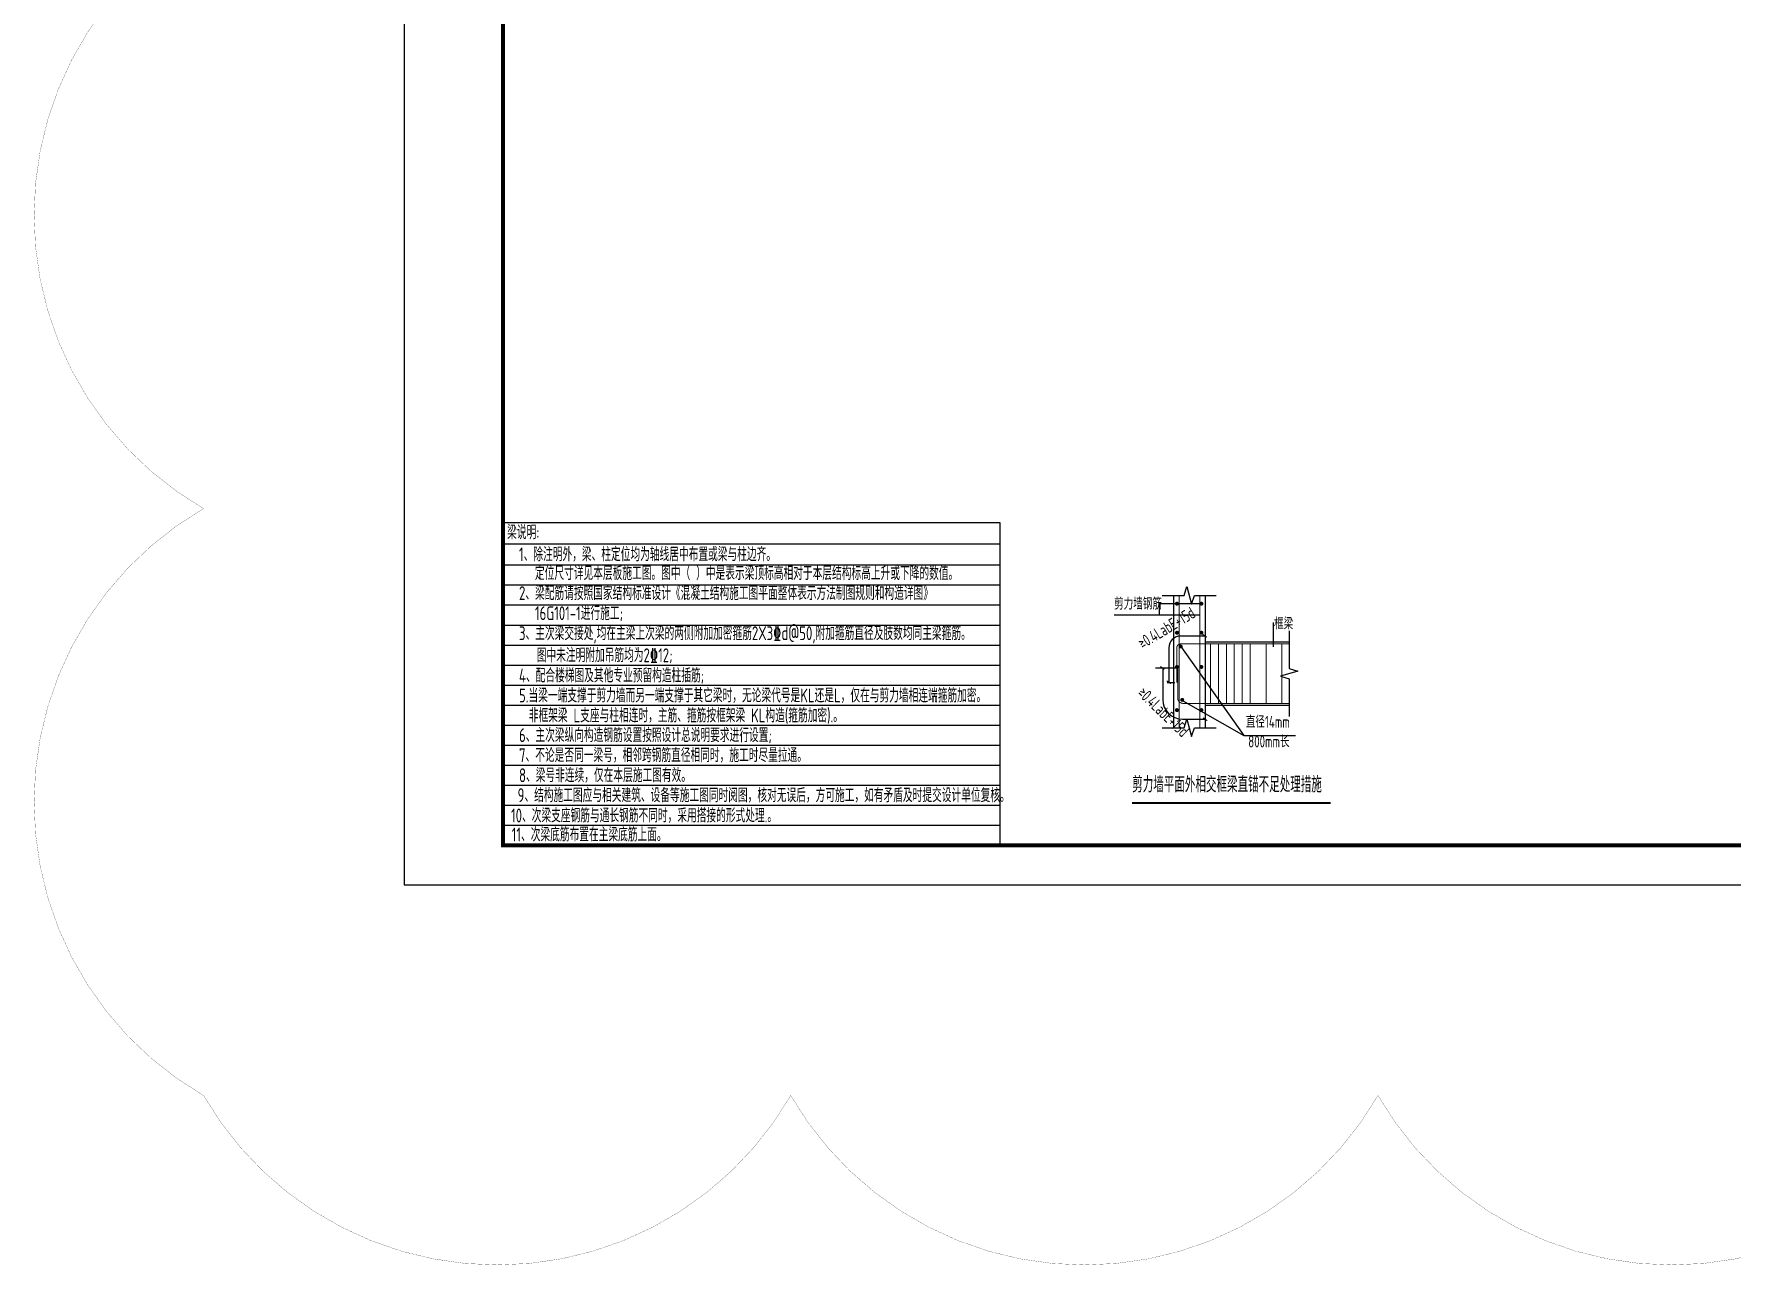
# Model space of a CAD drawing. Extents: x -461650 to 361314, y 245336 to 769729.
# Drawn here: x 79189 to 122029, y 667081 to 698170 of the extents above; entities that cross this region are included whole.
import ezdxf
from ezdxf.enums import TextEntityAlignment as Align

# ---------------------------------------------------------------- set-up
doc = ezdxf.new("R2010")
doc.units = 0
doc.header["$LTSCALE"] = 1000
doc.layers.get('0').update_dxf_attribs({"linetype": 'CONTINUOUS'})
for name, color, linetype in [('-TK', 7, 'CONTINUOUS'), ('DIM', 2, 'CONTINUOUS'), ('LINK', 6, 'CONTINUOUS'), ('REIND', 1, 'CONTINUOUS'), ('S-文字', 7, 'CONTINUOUS'), ('S-表格线', 54, 'CONTINUOUS'), ('TEXT', 2, 'CONTINUOUS'), ('THIN', 7, 'CONTINUOUS')]:
    doc.layers.add(name, color=color, linetype=linetype)
doc.layers.add('审图修改', color=2, linetype='CONTINUOUS', plot=False)
doc.styles.add('TSSD_Norm', font='Tssdeng.shx', dxfattribs={"bigfont": 'tssdchn.shx'})
doc.styles.add('TSSD_REIN', font='tssdeng.shx', dxfattribs={"width": 0.7, "height": 300, "bigfont": 'tssdchn.shx'})

# ---------------------------------------------------------------- blocks, each defined once
blk = doc.blocks.new('A1')
blk.add_lwpolyline([(0, 59400), (0, 0), (84100, 0), (84100, 59400)], close=True)
at = {"const_width": 100}
blk.add_lwpolyline([(2500, 58400), (2500, 1000), (83100, 1000), (83100, 58400)], close=True, dxfattribs=at)
blk = doc.blocks.new('A$C2E181E2C')
at = {"linetype": 'Continuous'}
for points in [[(1215, 5268), (1765, 5268), (1835, 5488), (1955, 5048), (2025, 5268), (2575, 5268)], [(1495, 5268), (1495, 1922)], [(2295, 5268), (2295, 1922)], [(4415, 4371), (4415, 3421), (4635, 3351), (4195, 3231), (4415, 3161), (4415, 2211)], [(2295, 4091), (4415, 4091)], [(2295, 2491), (4415, 2491)], [(1215, 1922), (1765, 1922), (1835, 2142), (1955, 1702), (2025, 1922), (2575, 1922)]]:
    blk.add_lwpolyline(points, dxfattribs=at)
at = {"linetype": 'Continuous', "const_width": 50}
blk.add_lwpolyline([(453, 25), (5462, 25)], dxfattribs=at)
at = {"layer": 'DIM'}
for p, q in [((1378, 3941), (1378, 3062)), ((2295, 4241), (1678, 4241)), ((1546, 3430), (1042, 3430)), ((1226, 3430), (1226, 2641)), ((1726, 2141), (2295, 2141))]:
    blk.add_line(p, q, dxfattribs=at)
at = {"layer": 'DIM', "const_width": 30}
for points in [[(2232, 4284), (2336, 4212)], [(1164, 3473), (1267, 3401)], [(1324, 3111), (1428, 3039)], [(2243, 2177), (2347, 2104)]]:
    blk.add_lwpolyline(points, dxfattribs=at)
at = {"layer": 'DIM'}
blk.add_lwpolyline([(1532, 3062), (1341, 3062)], dxfattribs=at)
for centre, radius, start, end in [((1678, 3941), 300, 90, 180), ((1726, 2641), 500, 180, 270)]:
    blk.add_arc(centre, radius, start, end, dxfattribs=at)
at = {"layer": 'LINK', "color": 1, "const_width": 25}
for points in [[(1641, 5268), (1641, 1922)], [(2162, 5268), (2162, 1922)], [(2432, 4041), (2432, 2541)], [(2632, 4041), (2632, 2541)], [(2832, 4041), (2832, 2541)], [(3032, 4041), (3032, 2541)], [(3232, 4041), (3232, 2541)], [(3432, 4041), (3432, 2541)], [(3832, 4041), (3832, 2541)], [(4232, 4041), (4232, 2541)]]:
    blk.add_lwpolyline(points, dxfattribs=at)
for points in [[(4415, 4041), (1678, 4041, 0.414214), (1578, 3941), (1578, 3062)], [(1607, 3430), (1607, 2641, 0.300979), (1726, 2541), (4415, 2541)]]:
    blk.add_lwpolyline(points, format="xyb", dxfattribs=at)
at = {"layer": 'REIND', "const_width": 50}
for points in [[(1608, 5058, 1), (1558, 5058, 1)], [(2226, 5058, 1), (2176, 5058, 1)], [(1610, 4324, 1), (1560, 4324, 1)], [(2228, 4324, 1), (2178, 4324, 1)], [(1703, 3978, 1), (1653, 3978, 1)], [(1608, 3461, 1), (1558, 3461, 1)], [(2226, 3461, 1), (2176, 3461, 1)], [(1742, 2629, 1), (1692, 2629, 1)], [(1608, 2370, 1), (1558, 2370, 1)], [(2226, 2370, 1), (2176, 2370, 1)]]:
    blk.add_lwpolyline(points, format="xyb", close=True, dxfattribs=at)
at = {"layer": 'THIN'}
for p, q in [((2162, 4767), (0, 4767)), ((2226, 5058), (1138, 5058)), ((1138, 5058), (1138, 4767)), ((1678, 3978), (3271, 1732)), ((1692, 2629), (3271, 1732)), ((3271, 1732), (4577, 1732))]:
    blk.add_line(p, q, dxfattribs=at)
blk.add_lwpolyline([(4015, 4584), (4015, 3965)], dxfattribs=at)
at = {"layer": 'TEXT', "color": 0, "style": 'TSSD_Norm', "width": 0.7}
blk.add_text('剪力墙平面外相交框梁直锚不足处理措施', height=400, dxfattribs=at).set_placement((454, 172), align=Align.BOTTOM_LEFT)
at = {"layer": 'THIN', "style": 'TSSD_REIN', "width": 0.7}
for s, p in [('剪力墙钢筋', (-2, 4818)), ('框梁', (4036, 4317)), ('直径14mm', (3321, 1833)), ('800mm长', (3383, 1337))]:
    blk.add_text(s, height=300, dxfattribs=at).set_placement(p, align=Align.BOTTOM_LEFT)
for rotation, p in [(31.4301, (766, 3828)), (316.0621, (504, 2706))]:
    blk.add_text('≥0.4LabE+15d', height=300, rotation=rotation, dxfattribs=at).set_placement(p, align=Align.BOTTOM_LEFT)

msp = doc.modelspace()

# ---------------------------------------------------------------- linework, layer by layer
at = {"layer": 'S-表格线'}
for p, q in [((91031.26, 685829.9), (91031.26, 677683.4)), ((91031.26, 685829.9), (103570.51, 685829.9)), ((103570.51, 685829.9), (103570.51, 677683.4)), ((91031.26, 685295.15), (103570.51, 685295.15)), ((91031.26, 684760.4), (103570.51, 684760.4)), ((91031.26, 684254.9), (103570.51, 684254.9)), ((91031.26, 683749.4), (103570.51, 683749.4)), ((91031.26, 683243.9), (103570.51, 683243.9)), ((91031.26, 682738.4), (103570.51, 682738.4)), ((91031.26, 682232.9), (103570.51, 682232.9)), ((91031.26, 681727.4), (103570.51, 681727.4)), ((91031.26, 681221.9), (103570.51, 681221.9)), ((91031.26, 680716.4), (103570.51, 680716.4)), ((91031.26, 680210.9), (103570.51, 680210.9)), ((91031.26, 679705.4), (103570.51, 679705.4)), ((91031.26, 679199.9), (103570.51, 679199.9)), ((91031.26, 678694.4), (103570.51, 678694.4)), ((91031.26, 678188.9), (103570.51, 678188.9)), ((91031.26, 677683.4), (103570.51, 677683.4))]:
    msp.add_line(p, q, dxfattribs=at)
at = {"layer": '审图修改', "const_width": 5}
msp.add_lwpolyline([(83470.75, 745472.47, -0.57735027), (98292.88, 745472.47, -0.57735027), (113115, 745472.47, -0.57735027), (127937.13, 745472.47, -0.57735027), (142759.25, 745472.47, -0.57735027), (157581.38, 745472.47, -0.57735027), (172403.5, 745472.47, -0.57735027), (172403.5, 730650.35, -0.57735027), (172403.5, 715828.22, -0.57735027), (172403.5, 701006.1, -0.57735027), (172403.5, 686183.97, -0.57735027), (172403.5, 671361.85, -0.57735027), (157581.38, 671361.85, -0.57735027), (142759.25, 671361.85, -0.57735027), (127937.13, 671361.85, -0.57735027), (113115, 671361.85, -0.57735027), (98292.88, 671361.85, -0.57735027), (83470.75, 671361.85, -0.57735027), (83470.75, 686183.97, -0.57735027), (83470.75, 701006.1, -0.57735027), (83470.75, 715828.22, -0.57735027), (83470.75, 730650.35, -0.57735027), (83470.75, 745472.47, -0.57735027), (83470.75, 745472.47, -0.57735027)], format="xyb", dxfattribs=at)

# ---------------------------------------------------------------- block references
at = {"layer": '-TK'}
msp.add_blockref('A1', (88531.26, 676683.4), dxfattribs=at)
msp.add_blockref('A$C2E181E2C', (106457.65, 678724.53))

# ---------------------------------------------------------------- texts
at = {"layer": 'S-文字', "style": 'TSSD_REIN', "width": 0.7}
for s, p in [('梁说明:  ', (91134.35, 685410.13)), ('1、除注明外，梁、柱定位均为轴线居中布置或梁与柱边齐。', (91434.2, 684854.72)), ('定位尺寸详见本层板施工图。图中（ ）中是表示梁顶标高相对于本层结构标高上升或下降的数值。', (91836.98, 684378.47)), ('2、梁配筋请按照国家结构标准设计《混凝土结构施工图平面整体表示方法制图规则和构造详图》', (91434.2, 683872.97)), ('16G101-1进行施工;', (91837.21, 683367.47)), ('3、主次梁交接处,均在主梁上次梁的两侧附加加密箍筋2X3\x84d@50,附加箍筋直径及肢数均同主梁箍筋。', (91434.2, 682861.97)), ('图中未注明附加吊筋均为2%%13212;', (91881.84, 682305.13)), ('4、配合楼梯图及其他专业预留构造柱插筋;', (91434.2, 681794.22)), ('5.当梁一端支撑于剪力墙而另一端支撑于其它梁时，无论梁代号是KL还是L，仅在与剪力墙相连端箍筋加密。', (91434.2, 681288.72)), ('非框架梁 L支座与柱相连时，主筋、箍筋按框架梁 KL构造(箍筋加密).。', (91681.31, 680785.03)), ('6、主次梁纵向构造钢筋设置按照设计总说明要求进行设置;', (91434.2, 680286.22)), ('7、不论是否同一梁号，相邻跨钢筋直径相同时，施工时尽量拉通。', (91434.2, 679780.72)), ('8、梁号非连续，仅在本层施工图有效。', (91434.2, 679275.22)), ('9、结构施工图应与相关建筑、设备等施工图同时阅图，核对无误后，方可施工，如有矛盾及时提交设计单位复核。', (91398.49, 678769.72)), ('10、次梁支座钢筋与通长钢筋不同时，采用搭接的形式处理.。', (91232.54, 678258.44)), ('11、次梁底筋布置在主梁底筋上面。', (91251.23, 677777.5))]:
    msp.add_text(s, height=350, dxfattribs=at).set_placement(p)

doc.saveas('drawing.dxf')
